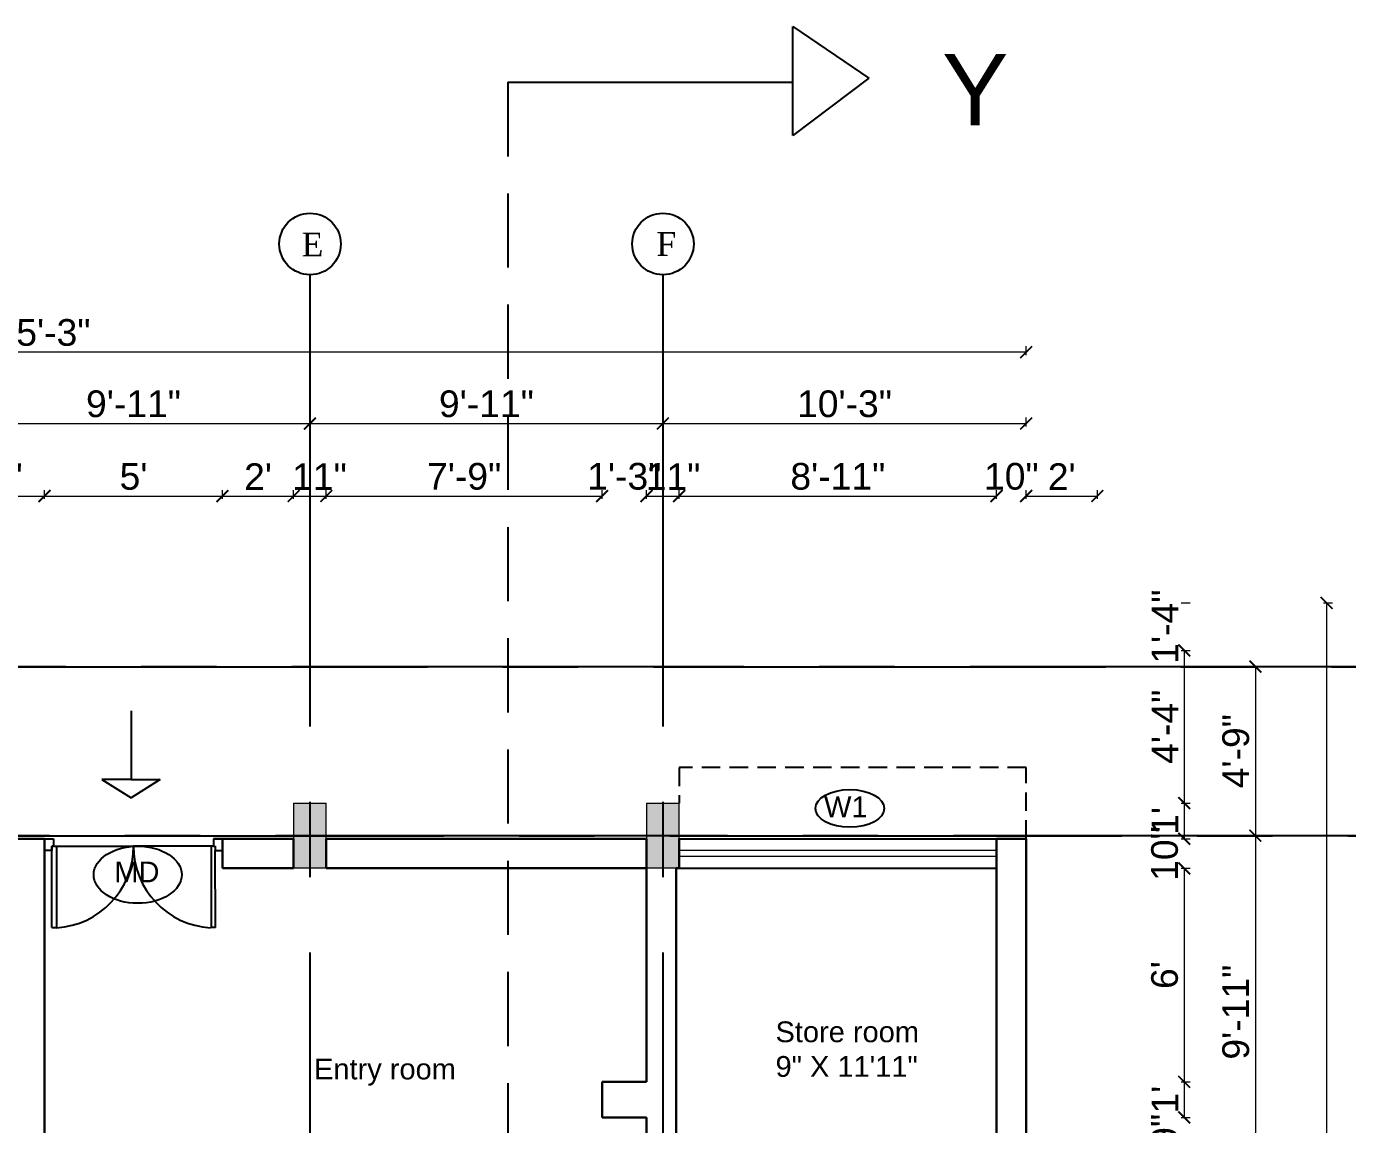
# Model space of a CAD drawing. Header units: inches. Extents: x -6800 to 96653, y -25814 to 17379.
# Drawn here: x 57586.8 to 58032.3, y 10261.5 to 10631.8 of the extents above; entities that cross this region are included whole.
import ezdxf

# ---------------------------------------------------------------- set-up
doc = ezdxf.new("R2010")
doc.units = ezdxf.units.IN
doc.header["$MEASUREMENT"] = 0
doc.header["$PDMODE"] = 34
doc.linetypes.add('CENTER2', pattern=[28.575, 19.05, -3.175, 3.175, -3.175])
doc.linetypes.add('DASHED2', pattern=[0.375, 0.25, -0.125])
for name, color, linetype in [('A-Windows', 7, 'Continuous'), ('doors', 52, 'Continuous'), ('grid', 251, 'Continuous')]:
    doc.layers.add(name, color=color, linetype=linetype)
for name, color, linetype, lineweight in [('dimension', 50, 'Continuous', 20), ('Wall', 90, 'Continuous', 30), ('Win ele', 211, 'Continuous', 15), ('windows', 4, 'Continuous', 13)]:
    doc.layers.add(name, color=color, linetype=linetype, lineweight=lineweight)
doc.styles.get("Standard").update_dxf_attribs({"font": 'arial.ttf'})
doc.dimstyles.get("Standard").update_dxf_attribs({"dimtxt": 7, "dimasz": 4, "dimexe": 2, "dimexo": 2, "dimgap": 2, "dimtad": 1, "dimdec": 0, "dimzin": 0, "dimdsep": 46, "dimlunit": 4, "dimtxsty": 'Standard', "dimblk": 'ARCHTICK', "dimcen": 0.25, "dimclrd": 256, "dimclre": 256, "dimclrt": 256, "dimadec": 0, "dimazin": 0, "dimtfac": 1, "dimtdec": 0, "dimtofl": 0, "dimtmove": 0, "dimatfit": 3, "dimfxl": 1, "dimfxlon": 1, "dimtolj": 1, "dimtzin": 0, "dimlwd": -1, "dimlwe": -1, "dimarcsym": 1})

# ---------------------------------------------------------------- blocks, each defined once
blk = doc.blocks.new('_ArchTick')
at = {"color": 0, "linetype": 'ByBlock', "const_width": 0.15}
blk.add_lwpolyline([(-0.5, -0.5), (0.5, 0.5)], dxfattribs=at)
blk = doc.blocks.new('*D1782')
at = {"layer": 'Defpoints', "color": 0, "transparency": 16777216}
for p in [(57592.92, 10473.41), (57568.92, 10369.87), (57592.92, 10357.87)]:
    blk.add_point(p, dxfattribs=at)
at = {"layer": 'dimension', "transparency": 16777216}
for p, q in [((57568.92, 10472.41), (57568.92, 10475.41)), ((57568.92, 10473.41), (57592.92, 10473.41)), ((57592.92, 10472.41), (57592.92, 10475.41))]:
    blk.add_line(p, q, dxfattribs=at)
at = {"layer": 'dimension', "transparency": 16777216, "xscale": 4, "yscale": 4, "zscale": 4, "rotation": 180}
blk.add_blockref('_ArchTick', (57568.92, 10473.41), dxfattribs=at)
at = {"layer": 'dimension', "transparency": 16777216, "xscale": 4, "yscale": 4, "zscale": 4}
blk.add_blockref('_ArchTick', (57592.92, 10473.41), dxfattribs=at)
at = {"layer": 'dimension', "transparency": 16777216, "insert": (57580.92, 10479.93), "char_height": 9, "attachment_point": 5}
blk.add_mtext("\\A1;2'", dxfattribs=at)
blk = doc.blocks.new('*D1781')
at = {"layer": 'Defpoints', "color": 0, "transparency": 16777216}
for p in [(57652.92, 10473.41), (57592.92, 10357.87), (57652.92, 10357.87)]:
    blk.add_point(p, dxfattribs=at)
at = {"layer": 'dimension', "transparency": 16777216}
for p, q in [((57592.92, 10472.41), (57592.92, 10475.41)), ((57592.92, 10473.41), (57652.92, 10473.41)), ((57652.92, 10472.41), (57652.92, 10475.41))]:
    blk.add_line(p, q, dxfattribs=at)
at = {"layer": 'dimension', "transparency": 16777216, "xscale": 4, "yscale": 4, "zscale": 4, "rotation": 180}
blk.add_blockref('_ArchTick', (57592.92, 10473.41), dxfattribs=at)
at = {"layer": 'dimension', "transparency": 16777216, "xscale": 4, "yscale": 4, "zscale": 4}
blk.add_blockref('_ArchTick', (57652.92, 10473.41), dxfattribs=at)
at = {"layer": 'dimension', "transparency": 16777216, "insert": (57622.92, 10479.99), "char_height": 9, "attachment_point": 5}
blk.add_mtext("\\A1;5'", dxfattribs=at)
blk = doc.blocks.new('*D1780')
at = {"layer": 'Defpoints', "color": 0, "transparency": 16777216}
for p in [(57676.92, 10473.41), (57676.92, 10369.87), (57652.92, 10357.87)]:
    blk.add_point(p, dxfattribs=at)
at = {"layer": 'dimension', "transparency": 16777216}
for p, q in [((57652.92, 10472.41), (57652.92, 10475.41)), ((57652.92, 10473.41), (57676.92, 10473.41)), ((57676.92, 10472.41), (57676.92, 10475.41))]:
    blk.add_line(p, q, dxfattribs=at)
at = {"layer": 'dimension', "transparency": 16777216, "xscale": 4, "yscale": 4, "zscale": 4, "rotation": 180}
blk.add_blockref('_ArchTick', (57652.92, 10473.41), dxfattribs=at)
at = {"layer": 'dimension', "transparency": 16777216, "xscale": 4, "yscale": 4, "zscale": 4}
blk.add_blockref('_ArchTick', (57676.92, 10473.41), dxfattribs=at)
at = {"layer": 'dimension', "transparency": 16777216, "insert": (57664.92, 10479.93), "char_height": 9, "attachment_point": 5}
blk.add_mtext("\\A1;2'", dxfattribs=at)
blk = doc.blocks.new('*D1779')
at = {"layer": 'Defpoints', "color": 0, "transparency": 16777216}
for p in [(57687.92, 10473.41), (57676.92, 10369.87), (57687.92, 10369.87)]:
    blk.add_point(p, dxfattribs=at)
at = {"layer": 'dimension', "transparency": 16777216}
for p, q in [((57676.92, 10472.41), (57676.92, 10475.41)), ((57676.92, 10473.41), (57687.92, 10473.41)), ((57687.92, 10472.41), (57687.92, 10475.41))]:
    blk.add_line(p, q, dxfattribs=at)
at = {"layer": 'dimension', "transparency": 16777216, "xscale": 4, "yscale": 4, "zscale": 4, "rotation": 180}
blk.add_blockref('_ArchTick', (57676.92, 10473.41), dxfattribs=at)
at = {"layer": 'dimension', "transparency": 16777216, "xscale": 4, "yscale": 4, "zscale": 4}
blk.add_blockref('_ArchTick', (57687.92, 10473.41), dxfattribs=at)
at = {"layer": 'dimension', "transparency": 16777216, "insert": (57685.63, 10479.93), "char_height": 9, "attachment_point": 5}
blk.add_mtext('\\A1;11"', dxfattribs=at)
blk = doc.blocks.new('*D1778')
at = {"layer": 'Defpoints', "color": 0, "transparency": 16777216}
for p in [(57780.92, 10473.41), (57687.92, 10369.87), (57780.92, 10275.87)]:
    blk.add_point(p, dxfattribs=at)
at = {"layer": 'dimension', "transparency": 16777216}
for p, q in [((57687.92, 10472.41), (57687.92, 10475.41)), ((57687.92, 10473.41), (57780.92, 10473.41)), ((57780.92, 10472.41), (57780.92, 10475.41))]:
    blk.add_line(p, q, dxfattribs=at)
at = {"layer": 'dimension', "transparency": 16777216, "xscale": 4, "yscale": 4, "zscale": 4, "rotation": 180}
blk.add_blockref('_ArchTick', (57687.92, 10473.41), dxfattribs=at)
at = {"layer": 'dimension', "transparency": 16777216, "xscale": 4, "yscale": 4, "zscale": 4}
blk.add_blockref('_ArchTick', (57780.92, 10473.41), dxfattribs=at)
at = {"layer": 'dimension', "transparency": 16777216, "insert": (57734.42, 10480), "char_height": 9, "attachment_point": 5}
blk.add_mtext('\\A1;7\'-9"', dxfattribs=at)
blk = doc.blocks.new('*D1777')
at = {"layer": 'Defpoints', "color": 0, "transparency": 16777216}
for p in [(57795.92, 10473.41), (57795.92, 10369.87), (57780.92, 10275.87)]:
    blk.add_point(p, dxfattribs=at)
at = {"layer": 'dimension', "transparency": 16777216}
for p, q in [((57780.92, 10472.41), (57780.92, 10475.41)), ((57795.92, 10472.41), (57795.92, 10475.41))]:
    blk.add_line(p, q, dxfattribs=at)
at = {"layer": 'dimension', "transparency": 16777216, "insert": (57788.42, 10480.01), "char_height": 9, "attachment_point": 5}
blk.add_mtext('\\A1;1\'-3"', dxfattribs=at)
blk = doc.blocks.new('*D1776')
at = {"layer": 'Defpoints', "color": 0, "transparency": 16777216}
for p in [(57806.92, 10473.41), (57795.92, 10369.87), (57806.92, 10369.87)]:
    blk.add_point(p, dxfattribs=at)
at = {"layer": 'dimension', "transparency": 16777216}
for p, q in [((57795.92, 10472.41), (57795.92, 10475.41)), ((57795.92, 10473.41), (57806.92, 10473.41)), ((57806.92, 10472.41), (57806.92, 10475.41))]:
    blk.add_line(p, q, dxfattribs=at)
at = {"layer": 'dimension', "transparency": 16777216, "xscale": 4, "yscale": 4, "zscale": 4, "rotation": 180}
blk.add_blockref('_ArchTick', (57795.92, 10473.41), dxfattribs=at)
at = {"layer": 'dimension', "transparency": 16777216, "xscale": 4, "yscale": 4, "zscale": 4}
blk.add_blockref('_ArchTick', (57806.92, 10473.41), dxfattribs=at)
at = {"layer": 'dimension', "transparency": 16777216, "insert": (57804.86, 10479.93), "char_height": 9, "attachment_point": 5}
blk.add_mtext('\\A1;11"', dxfattribs=at)
blk = doc.blocks.new('*D1775')
at = {"layer": 'Defpoints', "color": 0, "transparency": 16777216}
for p in [(57913.92, 10473.41), (57806.92, 10369.87), (57913.92, 10357.87)]:
    blk.add_point(p, dxfattribs=at)
at = {"layer": 'dimension', "transparency": 16777216}
for p, q in [((57806.92, 10472.41), (57806.92, 10475.41)), ((57806.92, 10473.41), (57913.92, 10473.41)), ((57913.92, 10472.41), (57913.92, 10475.41))]:
    blk.add_line(p, q, dxfattribs=at)
at = {"layer": 'dimension', "transparency": 16777216, "xscale": 4, "yscale": 4, "zscale": 4, "rotation": 180}
blk.add_blockref('_ArchTick', (57806.92, 10473.41), dxfattribs=at)
at = {"layer": 'dimension', "transparency": 16777216, "xscale": 4, "yscale": 4, "zscale": 4}
blk.add_blockref('_ArchTick', (57913.92, 10473.41), dxfattribs=at)
at = {"layer": 'dimension', "transparency": 16777216, "insert": (57860.42, 10480), "char_height": 9, "attachment_point": 5}
blk.add_mtext('\\A1;8\'-11"', dxfattribs=at)
blk = doc.blocks.new('*D1774')
at = {"layer": 'Defpoints', "color": 0, "transparency": 16777216}
for p in [(57923.92, 10473.41), (57913.92, 10357.87), (57923.92, 10357.87)]:
    blk.add_point(p, dxfattribs=at)
at = {"layer": 'dimension', "transparency": 16777216}
for p, q in [((57913.92, 10472.41), (57913.92, 10475.41)), ((57923.92, 10472.41), (57923.92, 10475.41))]:
    blk.add_line(p, q, dxfattribs=at)
at = {"layer": 'dimension', "transparency": 16777216, "insert": (57918.92, 10480), "char_height": 9, "attachment_point": 5}
blk.add_mtext('\\A1;10"', dxfattribs=at)
blk = doc.blocks.new('*D1773')
at = {"layer": 'Defpoints', "color": 0, "transparency": 16777216}
for p in [(57947.92, 10473.41), (57923.92, 10357.87), (57947.92, 10181.87)]:
    blk.add_point(p, dxfattribs=at)
at = {"layer": 'dimension', "transparency": 16777216}
for p, q in [((57923.92, 10472.41), (57923.92, 10475.41)), ((57923.92, 10473.41), (57947.92, 10473.41)), ((57947.92, 10472.41), (57947.92, 10475.41))]:
    blk.add_line(p, q, dxfattribs=at)
at = {"layer": 'dimension', "transparency": 16777216, "xscale": 4, "yscale": 4, "zscale": 4, "rotation": 180}
blk.add_blockref('_ArchTick', (57923.92, 10473.41), dxfattribs=at)
at = {"layer": 'dimension', "transparency": 16777216, "xscale": 4, "yscale": 4, "zscale": 4}
blk.add_blockref('_ArchTick', (57947.92, 10473.41), dxfattribs=at)
at = {"layer": 'dimension', "transparency": 16777216, "insert": (57935.92, 10479.93), "char_height": 9, "attachment_point": 5}
blk.add_mtext("\\A1;2'", dxfattribs=at)
blk = doc.blocks.new('*D1768')
at = {"layer": 'Defpoints', "color": 0, "transparency": 16777216}
for p in [(57682.42, 10497.86), (57563.42, 10369.87), (57682.42, 10369.87)]:
    blk.add_point(p, dxfattribs=at)
at = {"layer": 'dimension', "transparency": 16777216}
for p, q in [((57563.42, 10496.86), (57563.42, 10499.86)), ((57563.42, 10497.86), (57682.42, 10497.86)), ((57682.42, 10496.86), (57682.42, 10499.86))]:
    blk.add_line(p, q, dxfattribs=at)
at = {"layer": 'dimension', "transparency": 16777216, "xscale": 4, "yscale": 4, "zscale": 4, "rotation": 180}
blk.add_blockref('_ArchTick', (57563.42, 10497.86), dxfattribs=at)
at = {"layer": 'dimension', "transparency": 16777216, "xscale": 4, "yscale": 4, "zscale": 4}
blk.add_blockref('_ArchTick', (57682.42, 10497.86), dxfattribs=at)
at = {"layer": 'dimension', "transparency": 16777216, "insert": (57622.92, 10504.46), "char_height": 9, "attachment_point": 5}
blk.add_mtext('\\A1;9\'-11"', dxfattribs=at)
blk = doc.blocks.new('*D1767')
at = {"layer": 'Defpoints', "color": 0, "transparency": 16777216}
for p in [(57801.42, 10497.86), (57682.42, 10369.87), (57801.42, 10369.87)]:
    blk.add_point(p, dxfattribs=at)
at = {"layer": 'dimension', "transparency": 16777216}
for p, q in [((57682.42, 10496.86), (57682.42, 10499.86)), ((57682.42, 10497.86), (57801.42, 10497.86)), ((57801.42, 10496.86), (57801.42, 10499.86))]:
    blk.add_line(p, q, dxfattribs=at)
at = {"layer": 'dimension', "transparency": 16777216, "xscale": 4, "yscale": 4, "zscale": 4, "rotation": 180}
blk.add_blockref('_ArchTick', (57682.42, 10497.86), dxfattribs=at)
at = {"layer": 'dimension', "transparency": 16777216, "xscale": 4, "yscale": 4, "zscale": 4}
blk.add_blockref('_ArchTick', (57801.42, 10497.86), dxfattribs=at)
at = {"layer": 'dimension', "transparency": 16777216, "insert": (57741.92, 10504.46), "char_height": 9, "attachment_point": 5}
blk.add_mtext('\\A1;9\'-11"', dxfattribs=at)
blk = doc.blocks.new('*D1766')
at = {"layer": 'Defpoints', "color": 0, "transparency": 16777216}
for p in [(57923.92, 10497.86), (57801.42, 10369.87), (57923.92, 10357.87)]:
    blk.add_point(p, dxfattribs=at)
at = {"layer": 'dimension', "transparency": 16777216}
for p, q in [((57801.42, 10496.86), (57801.42, 10499.86)), ((57801.42, 10497.86), (57923.92, 10497.86)), ((57923.92, 10496.86), (57923.92, 10499.86))]:
    blk.add_line(p, q, dxfattribs=at)
at = {"layer": 'dimension', "transparency": 16777216, "xscale": 4, "yscale": 4, "zscale": 4, "rotation": 180}
blk.add_blockref('_ArchTick', (57801.42, 10497.86), dxfattribs=at)
at = {"layer": 'dimension', "transparency": 16777216, "xscale": 4, "yscale": 4, "zscale": 4}
blk.add_blockref('_ArchTick', (57923.92, 10497.86), dxfattribs=at)
at = {"layer": 'dimension', "transparency": 16777216, "insert": (57862.67, 10504.46), "char_height": 9, "attachment_point": 5}
blk.add_mtext('\\A1;10\'-3"', dxfattribs=at)
blk = doc.blocks.new('*D1765')
at = {"layer": 'Defpoints', "color": 0, "transparency": 16777216}
for p in [(57260.92, 10521.91), (57260.92, 10358.87), (57923.92, 10357.87)]:
    blk.add_point(p, dxfattribs=at)
at = {"layer": 'dimension', "transparency": 16777216}
for p, q in [((57260.92, 10520.91), (57260.92, 10523.91)), ((57923.92, 10520.91), (57923.92, 10523.91)), ((57923.92, 10521.91), (57260.92, 10521.91))]:
    blk.add_line(p, q, dxfattribs=at)
at = {"layer": 'dimension', "transparency": 16777216, "xscale": 4, "yscale": 4, "zscale": 4, "rotation": 180}
blk.add_blockref('_ArchTick', (57260.92, 10521.91), dxfattribs=at)
at = {"layer": 'dimension', "transparency": 16777216, "xscale": 4, "yscale": 4, "zscale": 4}
blk.add_blockref('_ArchTick', (57923.92, 10521.91), dxfattribs=at)
at = {"layer": 'dimension', "transparency": 16777216, "insert": (57592.42, 10528.51), "char_height": 9, "attachment_point": 5}
blk.add_mtext('\\A1;55\'-3"', dxfattribs=at)
blk = doc.blocks.new('*D1722')
at = {"layer": 'Defpoints', "color": 0, "transparency": 16777216}
for p in [(57319.92, 10437.37), (57319.92, 10421.37), (57977.22, 10421.37)]:
    blk.add_point(p, dxfattribs=at)
at = {"layer": 'dimension', "transparency": 16777216}
for p, q in [((57976.22, 10437.37), (57979.22, 10437.37)), ((57976.22, 10421.37), (57979.22, 10421.37))]:
    blk.add_line(p, q, dxfattribs=at)
at = {"layer": 'dimension', "transparency": 16777216, "insert": (57970.7, 10429.37), "char_height": 9, "attachment_point": 5, "rotation": 90}
blk.add_mtext('\\A1;1\'-4"', dxfattribs=at)
blk = doc.blocks.new('*D1721')
at = {"layer": 'Defpoints', "color": 0, "transparency": 16777216}
for p in [(57319.92, 10421.37), (57330.92, 10369.87), (57977.22, 10369.87)]:
    blk.add_point(p, dxfattribs=at)
at = {"layer": 'dimension', "transparency": 16777216}
for p, q in [((57976.22, 10421.37), (57979.22, 10421.37)), ((57977.22, 10421.37), (57977.22, 10369.87)), ((57976.22, 10369.87), (57979.22, 10369.87))]:
    blk.add_line(p, q, dxfattribs=at)
at = {"layer": 'dimension', "transparency": 16777216, "xscale": 4, "yscale": 4, "zscale": 4}
for p, rotation in [((57977.22, 10421.37), 90), ((57977.22, 10369.87), 270)]:
    blk.add_blockref('_ArchTick', p, dxfattribs=dict(at, rotation=rotation))
at = {"layer": 'dimension', "transparency": 16777216, "insert": (57970.72, 10395.62), "char_height": 9, "attachment_point": 5, "rotation": 90}
blk.add_mtext('\\A1;4\'-4"', dxfattribs=at)
blk = doc.blocks.new('*D1720')
at = {"layer": 'Defpoints', "color": 0, "transparency": 16777216}
for p in [(57330.92, 10369.87), (57449.92, 10357.87), (57977.22, 10357.87)]:
    blk.add_point(p, dxfattribs=at)
at = {"layer": 'dimension', "transparency": 16777216}
for p, q in [((57976.22, 10369.87), (57979.22, 10369.87)), ((57977.22, 10369.87), (57977.22, 10357.87)), ((57976.22, 10357.87), (57979.22, 10357.87))]:
    blk.add_line(p, q, dxfattribs=at)
at = {"layer": 'dimension', "transparency": 16777216, "xscale": 4, "yscale": 4, "zscale": 4}
for p, rotation in [((57977.22, 10369.87), 90), ((57977.22, 10357.87), 270)]:
    blk.add_blockref('_ArchTick', p, dxfattribs=dict(at, rotation=rotation))
at = {"layer": 'dimension', "transparency": 16777216, "insert": (57970.7, 10363.87), "char_height": 9, "attachment_point": 5, "rotation": 90}
blk.add_mtext("\\A1;1'", dxfattribs=at)
blk = doc.blocks.new('*D1719')
at = {"layer": 'Defpoints', "color": 0, "transparency": 16777216}
for p in [(57449.92, 10357.87), (57449.92, 10347.87), (57977.22, 10347.87)]:
    blk.add_point(p, dxfattribs=at)
at = {"layer": 'dimension', "transparency": 16777216}
for p, q in [((57976.22, 10357.87), (57979.22, 10357.87)), ((57976.22, 10347.87), (57979.22, 10347.87))]:
    blk.add_line(p, q, dxfattribs=at)
at = {"layer": 'dimension', "transparency": 16777216, "insert": (57970.63, 10352.87), "char_height": 9, "attachment_point": 5, "rotation": 90}
blk.add_mtext('\\A1;10"', dxfattribs=at)
blk = doc.blocks.new('*D1718')
at = {"layer": 'Defpoints', "color": 0, "transparency": 16777216}
for p in [(57449.92, 10347.87), (57795.92, 10275.87), (57977.22, 10275.87)]:
    blk.add_point(p, dxfattribs=at)
at = {"layer": 'dimension', "transparency": 16777216}
for p, q in [((57976.22, 10347.87), (57979.22, 10347.87)), ((57977.22, 10347.87), (57977.22, 10275.87)), ((57976.22, 10275.87), (57979.22, 10275.87))]:
    blk.add_line(p, q, dxfattribs=at)
at = {"layer": 'dimension', "transparency": 16777216, "xscale": 4, "yscale": 4, "zscale": 4}
for p, rotation in [((57977.22, 10347.87), 90), ((57977.22, 10275.87), 270)]:
    blk.add_blockref('_ArchTick', p, dxfattribs=dict(at, rotation=rotation))
at = {"layer": 'dimension', "transparency": 16777216, "insert": (57970.63, 10311.87), "char_height": 9, "attachment_point": 5, "rotation": 90}
blk.add_mtext("\\A1;6'", dxfattribs=at)
blk = doc.blocks.new('*D1717')
at = {"layer": 'Defpoints', "color": 0, "transparency": 16777216}
for p in [(57795.92, 10275.87), (57795.92, 10263.87), (57977.22, 10263.87)]:
    blk.add_point(p, dxfattribs=at)
at = {"layer": 'dimension', "transparency": 16777216}
for p, q in [((57976.22, 10275.87), (57979.22, 10275.87)), ((57977.22, 10275.87), (57977.22, 10263.87)), ((57976.22, 10263.87), (57979.22, 10263.87))]:
    blk.add_line(p, q, dxfattribs=at)
at = {"layer": 'dimension', "transparency": 16777216, "xscale": 4, "yscale": 4, "zscale": 4}
for p, rotation in [((57977.22, 10275.87), 90), ((57977.22, 10263.87), 270)]:
    blk.add_blockref('_ArchTick', p, dxfattribs=dict(at, rotation=rotation))
at = {"layer": 'dimension', "transparency": 16777216, "insert": (57970.7, 10269.87), "char_height": 9, "attachment_point": 5, "rotation": 90}
blk.add_mtext("\\A1;1'", dxfattribs=at)
blk = doc.blocks.new('*D1716')
at = {"layer": 'Defpoints', "color": 0, "transparency": 16777216}
for p in [(57795.92, 10263.87), (57657.92, 10254.87), (57977.22, 10254.87)]:
    blk.add_point(p, dxfattribs=at)
at = {"layer": 'dimension', "transparency": 16777216}
for p, q in [((57976.22, 10263.87), (57979.22, 10263.87)), ((57976.22, 10254.87), (57979.22, 10254.87))]:
    blk.add_line(p, q, dxfattribs=at)
at = {"layer": 'dimension', "transparency": 16777216, "insert": (57970.63, 10259.37), "char_height": 9, "attachment_point": 5, "rotation": 90}
blk.add_mtext('\\A1;9"', dxfattribs=at)
blk = doc.blocks.new('*D1708')
at = {"layer": 'Defpoints', "color": 0, "transparency": 16777216}
for p in [(57330.92, 10415.87), (57319.92, 10358.87), (58001.22, 10358.87)]:
    blk.add_point(p, dxfattribs=at)
at = {"layer": 'dimension', "transparency": 16777216}
for p, q in [((58000.22, 10415.87), (58003.22, 10415.87)), ((58001.22, 10415.87), (58001.22, 10358.87)), ((58000.22, 10358.87), (58003.22, 10358.87))]:
    blk.add_line(p, q, dxfattribs=at)
at = {"layer": 'dimension', "transparency": 16777216, "xscale": 4, "yscale": 4, "zscale": 4}
for p, rotation in [((58001.22, 10415.87), 90), ((58001.22, 10358.87), 270)]:
    blk.add_blockref('_ArchTick', p, dxfattribs=dict(at, rotation=rotation))
at = {"layer": 'dimension', "transparency": 16777216, "insert": (57994.63, 10387.37), "char_height": 9, "attachment_point": 5, "rotation": 90}
blk.add_mtext('\\A1;4\'-9"', dxfattribs=at)
blk = doc.blocks.new('*D1707')
at = {"layer": 'Defpoints', "color": 0, "transparency": 16777216}
for p in [(57319.92, 10358.87), (57923.92, 10239.87), (58001.22, 10239.87)]:
    blk.add_point(p, dxfattribs=at)
at = {"layer": 'dimension', "transparency": 16777216}
for p, q in [((58000.22, 10358.87), (58003.22, 10358.87)), ((58001.22, 10358.87), (58001.22, 10239.87)), ((58000.22, 10239.87), (58003.22, 10239.87))]:
    blk.add_line(p, q, dxfattribs=at)
at = {"layer": 'dimension', "transparency": 16777216, "xscale": 4, "yscale": 4, "zscale": 4}
for p, rotation in [((58001.22, 10358.87), 90), ((58001.22, 10239.87), 270)]:
    blk.add_blockref('_ArchTick', p, dxfattribs=dict(at, rotation=rotation))
at = {"layer": 'dimension', "transparency": 16777216, "insert": (57994.63, 10299.37), "char_height": 9, "attachment_point": 5, "rotation": 90}
blk.add_mtext('\\A1;9\'-11"', dxfattribs=at)
blk = doc.blocks.new('*D1700')
at = {"layer": 'Defpoints', "color": 0, "transparency": 16777216}
for p in [(57319.92, 10437.37), (57319.92, 9951.37), (58025.22, 9951.37)]:
    blk.add_point(p, dxfattribs=at)
at = {"layer": 'dimension', "transparency": 16777216}
for p, q in [((58024.22, 10437.37), (58027.22, 10437.37)), ((58025.22, 10437.37), (58025.22, 9951.37)), ((58024.22, 9951.37), (58027.22, 9951.37))]:
    blk.add_line(p, q, dxfattribs=at)
at = {"layer": 'dimension', "transparency": 16777216, "xscale": 4, "yscale": 4, "zscale": 4}
for p, rotation in [((58025.22, 10437.37), 90), ((58025.22, 9951.37), 270)]:
    blk.add_blockref('_ArchTick', p, dxfattribs=dict(at, rotation=rotation))
at = {"layer": 'dimension', "transparency": 16777216, "insert": (58018.63, 10194.37), "char_height": 9, "attachment_point": 5, "rotation": 90}
blk.add_mtext('\\A1;40\'-6"', dxfattribs=at)

msp = doc.modelspace()

# ---------------------------------------------------------------- hatches: boundary and pattern name
at = {"layer": 'windows', "true_color": 0x9898cc, "transparency": 33554687}
h = msp.add_hatch(color=253, dxfattribs=at)
h.dxf.hatch_style = 1
h.paths.add_polyline_path([(57271.92, 10421.37), (57260.92, 10421.37), (57260.92, 10410.37), (57271.92, 10410.37)])
h.paths.add_polyline_path([(57330.92, 10421.37), (57319.92, 10421.37), (57319.92, 10410.37), (57330.92, 10410.37)])
h.paths.add_polyline_path([(57330.92, 10369.87), (57319.92, 10369.87), (57319.92, 10347.87), (57330.92, 10347.87)])
h.paths.add_polyline_path([(57271.92, 10364.37), (57260.92, 10364.37), (57260.92, 10353.37), (57271.92, 10353.37)])
h.paths.add_polyline_path([(57271.92, 10245.37), (57260.92, 10245.37), (57260.92, 10234.37), (57271.92, 10234.37)])
h.paths.add_polyline_path([(57271.92, 10126.37), (57260.92, 10126.37), (57260.92, 10115.37), (57271.92, 10115.37)])
h.paths.add_polyline_path([(57271.92, 10007.37), (57260.92, 10007.37), (57260.92, 9996.37), (57271.92, 9996.37)])
h.paths.add_polyline_path([(57330.92, 10011.87), (57319.92, 10011.87), (57319.92, 9989.87), (57330.92, 9989.87)])
h.paths.add_polyline_path([(57271.92, 9962.37), (57260.92, 9962.37), (57260.92, 9951.37), (57271.92, 9951.37)])
h.paths.add_polyline_path([(57330.92, 9962.37), (57319.92, 9962.37), (57319.92, 9951.37), (57330.92, 9951.37)])
h.paths.add_polyline_path([(57449.92, 10011.87), (57438.92, 10011.87), (57438.92, 9989.87), (57449.92, 9989.87)])
h.paths.add_polyline_path([(57568.92, 10011.87), (57557.92, 10011.87), (57557.92, 9989.87), (57568.92, 9989.87)])
h.paths.add_polyline_path([(57687.92, 10011.87), (57676.92, 10011.87), (57676.92, 9989.87), (57687.92, 9989.87)])
h.paths.add_polyline_path([(57806.92, 10011.87), (57795.92, 10011.87), (57795.92, 9989.87), (57806.92, 9989.87)])
h.paths.add_polyline_path([(57806.92, 10369.87), (57795.92, 10369.87), (57795.92, 10347.87), (57806.92, 10347.87)])
h.paths.add_polyline_path([(57687.92, 10369.87), (57676.92, 10369.87), (57676.92, 10347.87), (57687.92, 10347.87)])
h.paths.add_polyline_path([(57568.92, 10369.87), (57557.92, 10369.87), (57557.92, 10347.87), (57568.92, 10347.87)])
h.paths.add_polyline_path([(57449.92, 10369.87), (57438.92, 10369.87), (57438.92, 10347.87), (57449.92, 10347.87)])

# ---------------------------------------------------------------- linework, layer by layer
at = {"color": 5, "transparency": 33554687}
for p, q in [((57845.29, 10612.95), (57845.29, 10631.76)), ((57845.29, 10631.76), (57870.92, 10614.27)), ((57749.19, 10612.95), (57845.29, 10612.95)), ((57870.92, 10614.27), (57845.29, 10595.03)), ((57845.29, 10595.03), (57845.29, 10612.95))]:
    msp.add_line(p, q, dxfattribs=at)
at = {"color": 5, "linetype": 'DASHED2', "ltscale": 100, "transparency": 33554687}
msp.add_line((57749.19, 10612.95), (57749.19, 9758.46), dxfattribs=at)
at = {"transparency": 33554651}
for p, q in [((57622.08, 10401.03), (57622.08, 10377.78)), ((57622.08, 10377.78), (57612.27, 10377.78)), ((57612.27, 10377.78), (57622.08, 10371.62)), ((57622.08, 10377.78), (57631.89, 10377.78)), ((57631.89, 10377.78), (57622.08, 10371.62))]:
    msp.add_line(p, q, dxfattribs=at)
at = {"linetype": 'DASHED2', "ltscale": 25, "transparency": 33554687}
for p, q in [((57923.92, 10381.87), (57806.92, 10381.87)), ((57806.92, 10381.87), (57806.92, 10369.87)), ((57923.92, 10357.87), (57923.92, 10381.87))]:
    msp.add_line(p, q, dxfattribs=at)
at = {"transparency": 33554687}
for p, q in [((57806.92, 10357.87), (57913.92, 10357.87)), ((57806.92, 10347.87), (57913.92, 10347.87))]:
    msp.add_line(p, q, dxfattribs=at)
for centre, major_axis, ratio, start_param, end_param in [((57864.47, 10368.07), (-11.6, 0), 0.548548, -3.141592653589793, 3.141592653589793), ((57624.34, 10345.71), (14.83, 0), 0.649303, -6.283185, 0)]:
    msp.add_ellipse(centre, major_axis=major_axis, ratio=ratio, start_param=start_param, end_param=end_param, dxfattribs=at)
at = {"layer": 'doors', "transparency": 33554687}
for p, q in [((57592.92, 10357.87), (57592.92, 10353.87)), ((57592.92, 10357.87), (57595.92, 10357.87)), ((57592.92, 10357.87), (57595.92, 10357.87)), ((57595.92, 10357.87), (57595.92, 10355.37)), ((57649.92, 10357.87), (57652.92, 10357.87)), ((57652.92, 10357.87), (57649.92, 10357.87)), ((57649.92, 10357.87), (57649.92, 10355.37)), ((57652.92, 10357.87), (57652.92, 10353.87)), ((57595.42, 10353.87), (57592.92, 10353.87)), ((57595.42, 10355.37), (57595.42, 10353.87)), ((57595.92, 10355.37), (57595.42, 10355.37)), ((57595.42, 10327.87), (57595.42, 10355.37)), ((57595.92, 10355.37), (57596.92, 10355.37)), ((57595.92, 10355.37), (57622.96, 10355.37)), ((57596.92, 10355.37), (57596.92, 10327.83)), ((57622.92, 10353.87), (57622.92, 10355.37)), ((57650.01, 10355.37), (57622.96, 10355.37)), ((57649.09, 10355.37), (57649.09, 10327.83)), ((57650.09, 10355.37), (57649.09, 10355.37)), ((57649.92, 10355.37), (57650.42, 10355.37)), ((57650.01, 10355.37), (57650.51, 10355.37)), ((57650.51, 10355.37), (57650.51, 10353.87)), ((57650.51, 10353.87), (57652.92, 10353.87)), ((57650.59, 10327.87), (57650.51, 10353.87)), ((57595.42, 10327.87), (57596.92, 10327.87)), ((57650.59, 10327.87), (57649.09, 10327.87))]:
    msp.add_line(p, q, dxfattribs=at)
for centre, start, end in [((57595.46, 10355.29), 273.0602, 0.1518), ((57650.39, 10355.29), 179.8481, 266.9398)]:
    msp.add_arc(centre, 27.47, start, end, dxfattribs=at)
at = {"layer": 'grid', "linetype": 'CENTER2', "ltscale": 8, "transparency": 33554585}
for p, q in [((57682.42, 10548.04), (57682.42, 9836.03)), ((57801.42, 10548.04), (57801.42, 9836.03)), ((57112.48, 10415.87), (58057.34, 10415.87)), ((58057.34, 10415.87), (57112.48, 10415.87)), ((58051.84, 10358.87), (57112.48, 10358.87)), ((57117.98, 10358.87), (58057.34, 10358.87))]:
    msp.add_line(p, q, dxfattribs=at)
at = {"layer": 'grid', "ltscale": 10, "transparency": 33554687}
for centre in [(57682.45, 10558.4), (57801.45, 10558.4)]:
    msp.add_circle(centre, 10.37, dxfattribs=at)
at = {"layer": 'Wall', "transparency": 33554651}
for p, q in [((57568.92, 10357.87), (57592.92, 10357.87)), ((57592.92, 10357.87), (57592.92, 10347.87)), ((57652.92, 10357.87), (57676.92, 10357.87)), ((57652.92, 10357.87), (57652.92, 10347.87)), ((57676.92, 10357.87), (57676.92, 10347.87)), ((57687.92, 10357.87), (57795.92, 10357.87)), ((57687.92, 10357.87), (57687.92, 10347.87)), ((57795.92, 10357.87), (57795.92, 10347.87)), ((57806.92, 10357.87), (57806.92, 10353.87)), ((57913.92, 10347.87), (57913.92, 10357.87)), ((57923.92, 10357.87), (57913.92, 10357.87)), ((57923.92, 10357.87), (57923.92, 10175.87)), ((57806.92, 10353.87), (57806.92, 10347.87)), ((57592.92, 10347.87), (57592.92, 10254.87)), ((57652.92, 10347.87), (57676.92, 10347.87)), ((57687.92, 10347.87), (57795.92, 10347.87)), ((57795.92, 10347.87), (57795.92, 10275.87)), ((57805.92, 10347.87), (57805.92, 10242.87)), ((57805.92, 10347.87), (57806.92, 10347.87)), ((57913.92, 10347.87), (57913.92, 10204.87))]:
    msp.add_line(p, q, dxfattribs=at)
at = {"layer": 'Wall', "transparency": 33554687}
for p, q in [((57780.92, 10275.87), (57795.92, 10275.87)), ((57780.92, 10275.87), (57780.92, 10263.87)), ((57780.92, 10263.87), (57795.92, 10263.87)), ((57795.92, 10263.87), (57795.92, 10242.87))]:
    msp.add_line(p, q, dxfattribs=at)
at = {"layer": 'Win ele', "transparency": 33554526}
for p, q in [((57676.92, 10369.87), (57687.92, 10369.87)), ((57676.92, 10369.87), (57676.92, 10347.87)), ((57687.92, 10347.87), (57687.92, 10369.87)), ((57795.92, 10369.87), (57806.92, 10369.87)), ((57795.92, 10369.87), (57795.92, 10347.87)), ((57806.92, 10347.87), (57806.92, 10369.87)), ((57806.92, 10357.87), (57806.92, 10347.87)), ((57687.92, 10347.87), (57676.92, 10347.87)), ((57806.92, 10347.87), (57795.92, 10347.87))]:
    msp.add_line(p, q, dxfattribs=at)
at = {"layer": 'windows', "transparency": 33554687}
for p, q in [((57913.92, 10357.87), (57806.92, 10357.87)), ((57913.92, 10353.87), (57806.92, 10353.87)), ((57913.92, 10351.87), (57806.92, 10351.87)), ((57806.92, 10347.87), (57913.92, 10347.87))]:
    msp.add_line(p, q, dxfattribs=at)

# ---------------------------------------------------------------- texts
at = {"color": 5, "transparency": 33554687, "insert": (57895.57, 10622.43), "char_height": 24, "attachment_point": 1}
msp.add_mtext_dynamic_manual_height_columns('{\\C2;Y}', width=106.6094, gutter_width=1, heights=[0], dxfattribs=at)
at = {"transparency": 33554687, "char_height": 7, "attachment_point": 1}
for s, width, insert in [('W1', 7.9997, (57855.77, 10372.11)), ('MD', 6, (57616.47, 10350.15)), ('Store room\\P9" X 11\'11"', 243.5465, (57839.41, 10296.24)), ('Entry room', 243.5465, (57683.81, 10283.7))]:
    msp.add_mtext_dynamic_manual_height_columns(s, width=width, gutter_width=1, heights=[0], dxfattribs=dict(at, insert=insert))
at = {"layer": 'A-Windows', "ltscale": 10, "transparency": 33554687, "char_height": 8, "attachment_point": 1}
for s, insert in [('{\\fTimes New Roman|b0|i0|c0|p18;F}', (57799.23, 10562.4)), ('{\\fTimes New Roman|b0|i0|c0|p18;E}', (57679.57, 10562.24))]:
    msp.add_mtext_dynamic_manual_height_columns(s, width=30.4497, gutter_width=1, heights=[0], dxfattribs=dict(at, insert=insert))

# ---------------------------------------------------------------- dimensions: what is measured, and where the dimension line sits
at = {"layer": 'dimension', "transparency": 33554651}
for base, p1, p2, picture, middle in [((57260.92, 10521.91), (57923.92, 10357.87), (57260.92, 10358.87), '*D1765', (57592.42, 10528.51)), ((57682.42, 10497.86), (57563.42, 10369.87), (57682.42, 10369.87), '*D1768', (57622.92, 10504.46)), ((57801.42, 10497.86), (57682.42, 10369.87), (57801.42, 10369.87), '*D1767', (57741.92, 10504.46)), ((57923.92349632, 10497.86424466), (57801.42349632, 10369.86750889), (57923.92349632, 10357.86750889), '*D1766', (57862.67349632, 10504.46247112)), ((57592.92, 10473.41), (57568.92, 10369.87), (57592.92, 10357.87), '*D1782', (57580.92, 10479.93)), ((57652.92, 10473.41), (57592.92, 10357.87), (57652.92, 10357.87), '*D1781', (57622.92, 10479.99)), ((57676.92, 10473.41), (57652.92, 10357.87), (57676.92, 10369.87), '*D1780', (57664.92, 10479.93)), ((57780.92, 10473.41), (57687.92, 10369.87), (57780.92, 10275.87), '*D1778', (57734.42, 10480)), ((57795.92, 10473.41), (57780.92, 10275.87), (57795.92, 10369.87), '*D1777', (57788.42, 10480.01)), ((57913.92, 10473.41), (57806.92, 10369.87), (57913.92, 10357.87), '*D1775', (57860.42, 10480)), ((57923.92, 10473.41), (57913.92, 10357.87), (57923.92, 10357.87), '*D1774', (57918.92, 10480)), ((57947.92, 10473.41), (57923.92, 10357.87), (57947.92, 10181.87), '*D1773', (57935.92, 10479.93))]:
    dim = msp.add_linear_dim(base=base, p1=p1, p2=p2, dimstyle='Standard', override={"dimscale": 1, "dimtxt": 9, "dimtix": 1, "dimtofl": 0, "dimtmove": 1, "dimatfit": 0}, dxfattribs=at)
    dim.commit()
    dim.dimension.update_dxf_attribs({"geometry": picture, "text_midpoint": middle})
for base, p1, p2, picture, middle in [((57687.92, 10473.41), (57676.92, 10369.87), (57687.92, 10369.87), '*D1779', (57685.63, 10473.41)), ((57806.92, 10473.41), (57795.92, 10369.87), (57806.92, 10369.87), '*D1776', (57804.86, 10473.41))]:
    dim = msp.add_linear_dim(base=base, p1=p1, p2=p2, dimstyle='Standard', override={"dimscale": 1, "dimtxt": 9, "dimtix": 1, "dimtofl": 0, "dimtmove": 1, "dimatfit": 0}, dxfattribs=at)
    dim.commit()
    dim.dimension.update_dxf_attribs({"geometry": picture, "text_midpoint": middle, "dimtype": 160})
for base, p1, p2, picture, middle in [((57977.22, 10421.37), (57319.92, 10437.37), (57319.92, 10421.37), '*D1722', (57970.7, 10429.37)), ((58025.22, 9951.37), (57319.92, 10437.37), (57319.92, 9951.37), '*D1700', (58018.63, 10194.37)), ((57977.22158388, 10369.86750889), (57319.92349632, 10421.36750889), (57330.92349632, 10369.86750889), '*D1721', (57970.72158388, 10395.61750889)), ((58001.22, 10358.87), (57330.92, 10415.87), (57319.92, 10358.87), '*D1708', (57994.63, 10387.37)), ((57977.22, 10357.87), (57330.92, 10369.87), (57449.92, 10357.87), '*D1720', (57970.7, 10363.87)), ((57977.22, 10347.87), (57449.92, 10357.87), (57449.92, 10347.87), '*D1719', (57970.63, 10352.87)), ((58001.22, 10239.87), (57319.92, 10358.87), (57923.92, 10239.87), '*D1707', (57994.63, 10299.37)), ((57977.22, 10275.87), (57449.92, 10347.87), (57795.92, 10275.87), '*D1718', (57970.63, 10311.87)), ((57977.22, 10263.87), (57795.92, 10275.87), (57795.92, 10263.87), '*D1717', (57970.7, 10269.87)), ((57977.22, 10254.87), (57795.92, 10263.87), (57657.92, 10254.87), '*D1716', (57970.63, 10259.37))]:
    dim = msp.add_linear_dim(base=base, p1=p1, p2=p2, angle=90, dimstyle='Standard', override={"dimscale": 1, "dimtxt": 9, "dimtix": 1, "dimtofl": 0, "dimtmove": 1, "dimatfit": 0}, dxfattribs=at)
    dim.commit()
    dim.dimension.update_dxf_attribs({"geometry": picture, "text_midpoint": middle})

doc.saveas('drawing.dxf')
